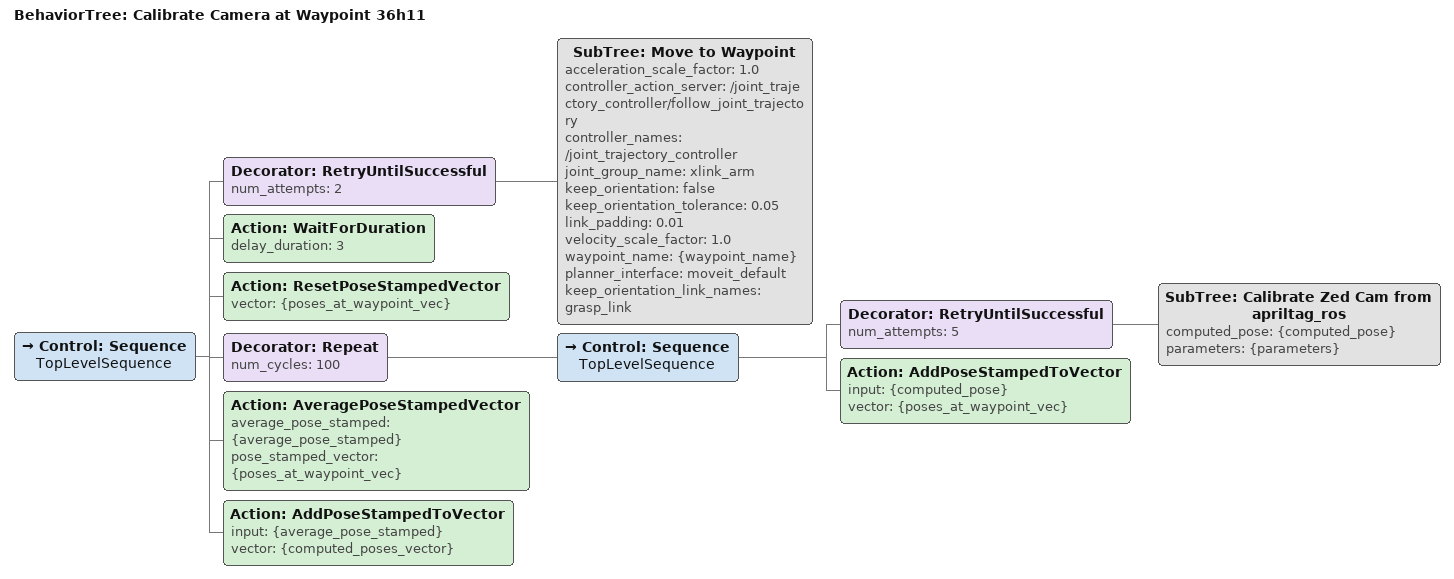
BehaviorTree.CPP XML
<?xml version='1.0' encoding='utf-8'?>
<root BTCPP_format="4" main_tree_to_execute="Calibrate Camera at Waypoint 36h11">
  <BehaviorTree ID="Calibrate Camera at Waypoint 36h11" computed_poses_vector="{computed_poses_vector}" parameters="{parameters}" waypoint_name="{waypoint_name}" _description="Uses 36h11.launch published april tag poses.">
    <Control ID="Sequence" name="TopLevelSequence">
      <Decorator ID="RetryUntilSuccessful" num_attempts="2">
        <SubTree ID="Move to Waypoint" acceleration_scale_factor="1.0" controller_action_server="/joint_trajectory_controller/follow_joint_trajectory" controller_names="/joint_trajectory_controller" joint_group_name="xlink_arm" keep_orientation="false" keep_orientation_tolerance="0.05" link_padding="0.01" velocity_scale_factor="1.0" waypoint_name="{waypoint_name}" planner_interface="moveit_default" keep_orientation_link_names="grasp_link"/>
      </Decorator>
      <Action ID="WaitForDuration" delay_duration="3"/>
      <Action ID="ResetPoseStampedVector" vector="{poses_at_waypoint_vec}"/>
      <Decorator ID="Repeat" num_cycles="100">
        <Control ID="Sequence" name="TopLevelSequence">
          <Decorator ID="RetryUntilSuccessful" num_attempts="5">
            <SubTree ID="Calibrate Zed Cam from apriltag_ros" computed_pose="{computed_pose}" parameters="{parameters}"/>
          </Decorator>
          <Action ID="AddPoseStampedToVector" input="{computed_pose}" vector="{poses_at_waypoint_vec}"/>
        </Control>
      </Decorator>
      <Action ID="AveragePoseStampedVector" average_pose_stamped="{average_pose_stamped}" pose_stamped_vector="{poses_at_waypoint_vec}"/>
      <Action ID="AddPoseStampedToVector" input="{average_pose_stamped}" vector="{computed_poses_vector}"/>
    </Control>
  </BehaviorTree>
</root>
